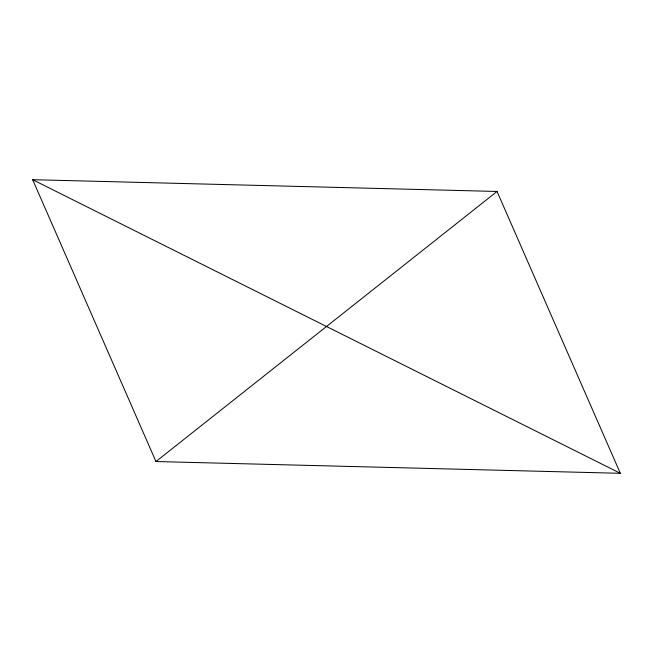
<?xml version="1.0" encoding="UTF-8"?>
<svg xmlns="http://www.w3.org/2000/svg" width="653" height="653" viewBox="0 0 653 653"><rect width="100%" height="100%" fill="white"/><g stroke="black" fill="none" stroke-linecap="round" stroke-linejoin="round"><path stroke-width="0.98" d="M155.953 461.532L497.047 191.468L620.35 473.311L155.953 461.532L32.65 179.689L497.047 191.468M32.65 179.689L620.35 473.311"/></g></svg>
